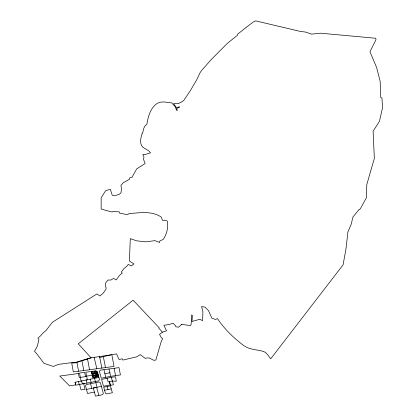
<?xml version="1.0" encoding="UTF-8"?>
<svg xmlns="http://www.w3.org/2000/svg" width="417" height="417" viewBox="0 0 417 417"><rect width="100%" height="100%" fill="white"/><g stroke="black" fill="none" stroke-linecap="round" stroke-linejoin="round"><path stroke-width="0.63" d="M90.984 357.744L74.242 362.785L71.057 362.738L58.724 364.322L53.251 366.444L43.973 363.316C40.668 359.251 38.124 355.034 34.512 351.291L37.374 346.136L38.927 339.412L37.858 338.223L40.798 335.596L42.602 333.371L45.959 330.608L52.417 322.247L96.984 293.876L99.835 296.002L103.124 293.224L106.085 289.132L106.022 287.303L105.527 286.787L105.699 282.851L107.862 280.047L110.932 280.031L113.57 278.394L116.223 279.969L119.252 275.715L122.223 272.947L121.352 272.129L123.849 268.657L126.57 266.494L128.29 264.378L131.094 265.952L133.961 263.925L129.411 261.058L130.292 238.649L136.766 240.849L145.809 241.834L154.968 240.645L159.675 242.465L159.747 241.062L163.282 239.342C166.784 234.104 168.598 227.27 167.311 221.067L165.054 220.233L162.583 220.364L161.181 217.022C151.84 210.627 139.836 212.858 129.286 213.514L127.378 214.656L119.486 213.082L119.293 211.862L112.84 211.523L112.653 211.852L111.063 211.8L101.138 209.042L101.154 197.84L105.595 190.694L110.323 189.302L112.272 195.318L116.135 195.318L119.278 194.301L120.956 192.842L121.451 189.235L120.977 185.242L123.406 182.604L129.411 179.341L129.703 177.83L131.881 177.496L136.677 168.927L145.121 163.542L143.511 159.237L143.985 157.032L142.812 154.431L145.622 154.368L150.527 152.831L148.895 150.949L142.906 147.31C139.033 143.25 140.904 137.746 142.207 133.091L142.567 133.164L143.849 128.181L145.043 125.835L146.899 124.151C148.16 116.557 150.256 108.321 156.865 103.635C161.379 100.617 166.769 102.551 171.705 102.884L175.041 106.549L176.73 110.396L177.366 110.39L176.589 108.571L179.644 107.195L179.446 106.742L176.495 107.706L173.555 103.661L178.309 103.63L182.359 101.571L183.814 100.377L190.418 90.525L196.824 79.595L200.212 72.433L201.515 70.577L211.487 59.303L227.395 43.332L237.513 35.216L237.669 34.194L244.925 28.356L253.317 21.965L255.6 20.85L300.266 31.395L305.499 32.062L311.655 34.126L320.444 33.183L375.733 38.26L376.019 39.662L369.962 51.687L376.655 67.622L380.148 81.383L380.794 97.698L381.977 98.011L382.488 107.982L379.454 121.284L373.1 131.204L374.351 158.361L366.804 184.523L366.308 197.955L360.371 208.703L359.662 209.548L359.23 209.303L352.985 216.986L351.171 224.278L347.903 231.982L345.964 249.079L343.061 264.863L270.685 358.844C268.339 356.019 266.901 352.214 262.752 351.265C256.372 349.498 248.954 349.587 243.507 345.391C233.546 337.817 224.367 329.044 217.439 318.567L215.5 319.453L211.82 318.187L208.474 310.587L205.081 307.193L201.578 306.505L202.917 311.838L202.594 320.637L199.764 319.297L192.018 321.481L192.383 315.434L191.528 315.002L191.137 324.421L190.522 325.562L182.74 324.535L181.911 324.749L181.901 324.118L178.679 327.157L175.802 326.813L175.703 325.839L172.956 323.206L169.281 324.52L163.881 325.265L166.539 330.817L162.411 332.161L159.513 334.33L161.337 337.671L162.599 338.599L160.931 342.435L155.869 360.012L153.821 360.324L149.255 357.979L146.737 357.953L145.325 358.458L140.206 354.591L136.745 356.832L122.843 360.079L122.249 358.756L119.09 359.543L116.567 353.913L111.819 354.638L99.741 357.51M111.819 354.638L114.029 366.402L73.329 371.943L71.708 362.936L75.362 362.853L91.5 357.76L110.776 354.872M111.245 377.317L101.586 379.407L103.484 386.267L110.317 384.881L109.374 381.685L110.474 385.412L113.471 384.709L111.245 377.317L115.556 376.749L116.249 381.279L112.355 381.023L108.18 381.951L107.044 378.229M94.398 392.084L87.518 393.481L85.516 385.668L86.277 384.583L99.058 381.972L100.361 382.691L103.338 393.393L102.483 394.706L95.509 396.15L93.288 388.024L96.624 387.341L98.923 395.441M75.102 382.253L98.928 377.453L99.548 379.663L98.725 380.862L75.727 385.178L75.102 382.253L75.654 384.875L69.576 385.881L59.746 376.061L78.391 373.533M86.371 389.436L101.383 386.371M92.183 371.641L91.505 371.776L92.996 377.239L93.669 377.104M94.258 371.38L95.946 371.036L96.567 373.314M94.461 372.141L96.155 371.797M94.669 372.897L96.358 372.558M92.001 373.601L92.678 373.465M93.643 373.747L97.479 372.97M94.873 373.658L97.521 373.121M92.501 375.42L93.173 375.284M95.285 375.175L97.932 374.638M94.138 375.566L97.969 374.789M95.493 375.931L97.182 375.587M95.696 376.692L97.385 376.348L96.973 374.831M98.667 376.52L92.819 377.708L91.401 371.448M110.713 376.322L101.263 378.235L99.392 371.474L100.341 370.166L119.033 367.622L120.424 374.925L110.713 376.322L108.983 369.024M104.589 390.249L111.235 388.92L112.392 392.71L106.788 393.903L105.412 393.231L103.744 387.205L110.422 385.782L111.235 388.92M103.974 369.686L104.865 373.674L109.989 372.751M86.684 376.452L79.251 377.547L78.328 373.22M86.606 376.087L92.277 375.326M91.104 357.885L78.271 343.806L133.117 300.193L159.205 327.809L158.768 328.08L162.411 332.161M84.416 383.718L84.255 383.192L82.264 383.416L81.607 380.919M107.153 386.481L108.034 389.561M94.503 378.323L95.41 381.524M98.928 377.453L97.317 371.719L95.894 370.838L85.782 372.209L87.382 379.725L86.126 379.986L86.986 383.207M79.59 384.542L81.054 389.869L85.021 389.421L83.713 383.859M92.105 371.354L93.783 377.515M95.832 373.465L96.238 374.982M94.174 371.073L95.811 377.104M95.811 382.618L97.052 387.252M90.286 379.157L91.146 382.373M104.865 373.674L105.814 377.317M90.567 383.713L91.74 388.336M94.133 357.353L96.848 368.795M78.495 381.555L79.194 384.61M85.527 376.624L84.656 372.365L79.496 373.064L81.096 381.023M99.543 356.519L101.868 368.122M103.359 356.691L105.48 367.643M81.951 360.773L83.791 370.541M76.931 362.357L78.599 371.234M87.539 359.011L89.546 369.77M114.159 368.336L115.483 375.618M96.52 371.411L93.189 372.089L94.581 377.192L98.412 376.415L97.166 371.813L96.52 371.411"/></g></svg>
